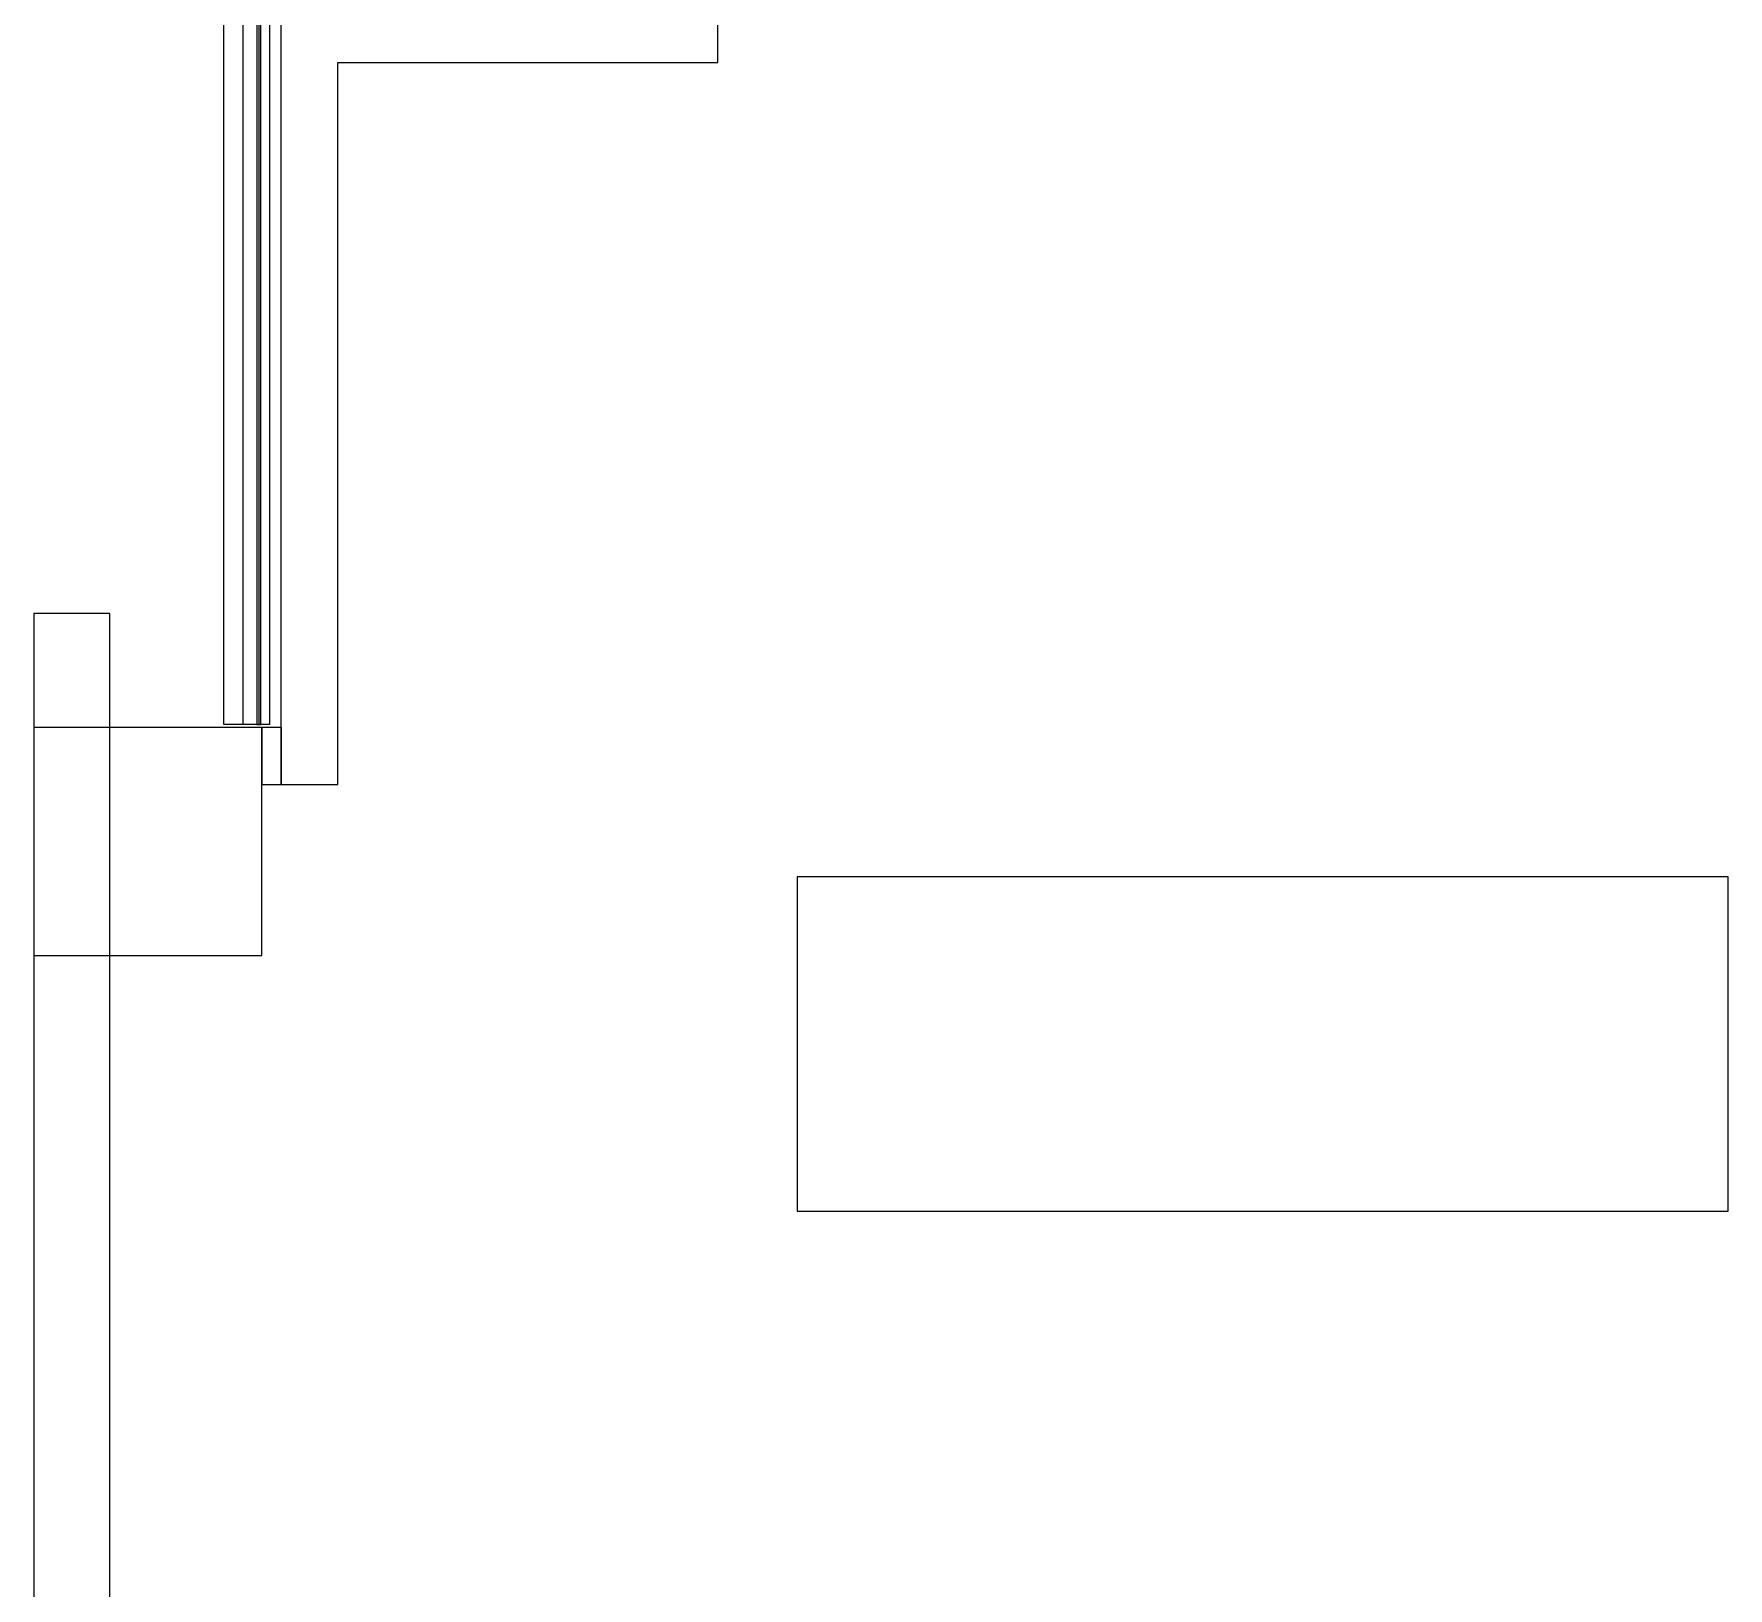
# Model space of a CAD drawing. Header units: millimetres. Extents: x 35540 to 832230, y -10956 to 416550.
# Drawn here: x 185835 to 190293, y 31842 to 35932 of the extents above; entities that cross this region are included whole.
import ezdxf

# ---------------------------------------------------------------- set-up
doc = ezdxf.new("R2010")
doc.units = ezdxf.units.MM
for name, color, linetype, lineweight in [('A-FLOR', 192, 'Continuous', 5), ('A-GLAZ-CWMG', 51, 'Continuous', 5), ('A-WALL', 113, 'Continuous', 5), ('S-COLS', 52, 'Continuous', 5)]:
    doc.layers.add(name, color=color, linetype=linetype, lineweight=lineweight)

# ---------------------------------------------------------------- blocks, each defined once
blk = doc.blocks.new('Rectangular Mullion - EW3b-16434438-2_F U_F_A_')
at = {"layer": 'A-GLAZ-CWMG'}
for p, q in [((37639.2, 37199.5), (37689.2, 37199.5)), ((37639.2, 34115.5), (37639.2, 37199.5)), ((37689.2, 37199.5), (37759.2, 37199.5)), ((37689.2, 37199.5), (37689.2, 34115.5)), ((37759.2, 37199.5), (37759.2, 34115.5)), ((37689.2, 34115.5), (37639.2, 34115.5)), ((37759.2, 34115.5), (37689.2, 34115.5))]:
    blk.add_line(p, q, dxfattribs=at)
blk = doc.blocks.new('Rectangular Mullion - EW3b-V60-2_F U_F_A_')
at = {"layer": 'A-GLAZ-CWMG', "lineweight": 15}
for p, q in [((37736.2, 37199.5), (37725.6, 37199.5)), ((37725.6, 37199.5), (37725.6, 34115.5)), ((37736.2, 34115.5), (37736.2, 37199.5)), ((37725.6, 34115.5), (37736.2, 34115.5))]:
    blk.add_line(p, q, dxfattribs=at)
at = {"layer": 'A-GLAZ-CWMG'}
blk.add_line((37730.9, 37199.5), (37730.9, 34115.5), dxfattribs=at)

msp = doc.modelspace()

# ---------------------------------------------------------------- linework, layer by layer
at = {"layer": 'A-FLOR'}
for p, q in [((190293.1, 33714.5), (187843.1, 33714.5)), ((187843.1, 33714.5), (187843.1, 32834.5)), ((190293.1, 32834.5), (190293.1, 33714.5)), ((187843.1, 32834.5), (190293.1, 32834.5))]:
    msp.add_line(p, q, dxfattribs=at)
at = {"layer": 'A-WALL', "color": 253, "lineweight": 20}
for p, q in [((187635.1, 35857.5), (187635.1, 37357.5)), ((186485.1, 36007.5), (186485.1, 33957.5)), ((186635.1, 33957.5), (186635.1, 35857.5)), ((186635.1, 35857.5), (187635.1, 35857.5)), ((186035.1, 34407.5), (185835.1, 34407.5)), ((185835.1, 34407.5), (185835.1, 29012.5)), ((186035.1, 31607.5), (186035.1, 34407.5)), ((186487.1, 34107.5), (186435.1, 34107.5)), ((186435.1, 34107.5), (186435.1, 33957.5)), ((186487.1, 33957.5), (186487.1, 34107.5)), ((186435.1, 33957.5), (186635.1, 33957.5))]:
    msp.add_line(p, q, dxfattribs=at)
at = {"layer": 'S-COLS', "color": 253, "lineweight": 20}
for p, q in [((186435.1, 34107.5), (185835.1, 34107.5)), ((185835.1, 34107.5), (185835.1, 33507.5)), ((186435.1, 33507.5), (186435.1, 34107.5)), ((185835.1, 33507.5), (186435.1, 33507.5))]:
    msp.add_line(p, q, dxfattribs=at)

# ---------------------------------------------------------------- block references
at = {"layer": 'A-GLAZ-CWMG'}
for name in ['Rectangular Mullion - EW3b-16434438-2_F U_F_A_', 'Rectangular Mullion - EW3b-V60-2_F U_F_A_']:
    msp.add_blockref(name, (148695.8, 0), dxfattribs=at)

doc.saveas('drawing.dxf')
